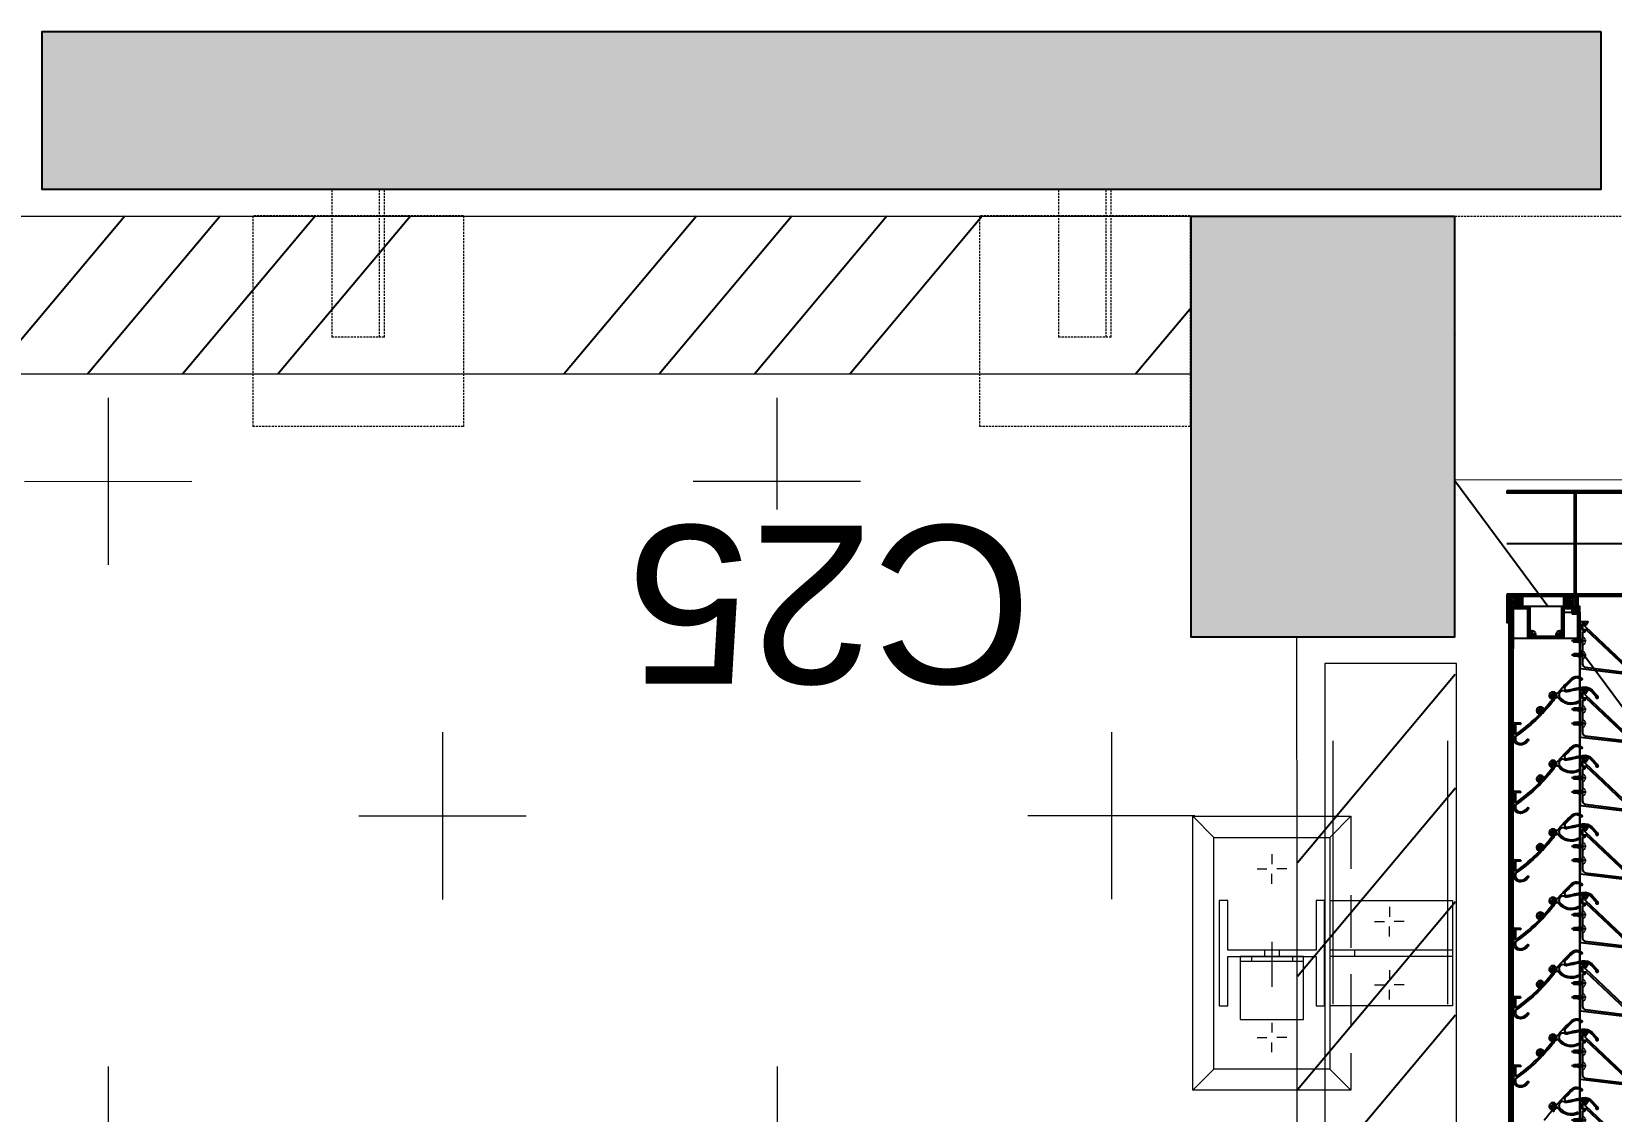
# Model space of a CAD drawing. Header units: millimetres. Extents: x 652937 to 1670132, y 1473552 to 2851037.
# Drawn here: x 765454 to 766954, y 1556920 to 1557945 of the extents above; entities that cross this region are included whole.
import ezdxf

# ---------------------------------------------------------------- set-up
doc = ezdxf.new("R2010")
doc.units = ezdxf.units.MM
for name, pattern in [('CENTER', [50.8, 31.75, -6.35, 6.35, -6.35]), ('HIDDEN', [0.375, 0.25, -0.125]), ('XKITLINE00', [0]), ('XKITLINE02', [4, 2, -2])]:
    doc.linetypes.add(name, pattern=pattern)
for name, color, linetype in [('000 - CONCRETE_COL_HATCH_', 251, 'Continuous'), ('000 - CONCRETE_COL_MAIN_COLOR_1', 5, 'Continuous'), ('000 - CONCRETE_COL_WIPEOUT_', 250, 'Continuous'), ('000 - CONCRETE_WALL_MAIN_COLOR_4', 4, 'Continuous'), ('000 - EXISTING_PRECAST_MAIN_COLOR_1', 1, 'Continuous'), ('010 - ASPG_ACCESSORIES_MAIN_COLOR_1', 1, 'Continuous'), ('010 - ASPG_EXTR_MAIN_COLOR_2', 2, 'Continuous'), ('010 - ASPG_FRAMING_CUT_COLOR_4', 4, 'Continuous'), ('010 - ASPG_FRAMING_HATCH_', 251, 'Continuous'), ('010 - ASPG_FRAMING_MAIN_COLOR_2', 2, 'Continuous'), ('010 - ASPG_FRAMING_SUB_COLOR_2', 1, 'Continuous'), ('010 - ASPG_FRAMING_WIPEOUT_', 250, 'Continuous'), ('BOLT & SCREW', 251, 'Continuous'), ('Center Line', 1, 'CENTER'), ('DIM', 1, 'Continuous'), ('TEXT', 3, 'Continuous')]:
    doc.layers.add(name, color=color, linetype=linetype)
doc.layers.add('010 - ASPG_EXTR_DEF_SUB', color=250, linetype='Continuous', plot=False)
doc.layers.add('010 - ASPG_FRAMING_DEF_SUB', color=250, linetype='Continuous', plot=False)
for name, color, linetype, lineweight in [('12-GRID', 1, 'CENTER', 13), ('A-230-M_FLOOR', 2, 'Continuous', 25), ('A-FLOR-E', 2, 'Continuous', 9), ('A-WALL', 2, 'Continuous', 25), ('Bolt', 7, 'Continuous', 0), ('Part', 2, 'Continuous', 0), ('S-230-A-FLOOR', 2, 'Continuous', 9), ('SCREW', 8, 'Continuous', 5)]:
    doc.layers.add(name, color=color, linetype=linetype, lineweight=lineweight)
doc.styles.add('Arial', font='arial.ttf')

# ---------------------------------------------------------------- blocks, each defined once
blk = doc.blocks.new('opening')
at = {"layer": 'A-230-M_FLOOR', "color": 15, "linetype": 'HIDDEN', "ltscale": 30}
blk.add_line((6.9598, 1.6996), (23.2147, 13.7349), dxfattribs=at)
blk = doc.blocks.new('C25')
at = {"layer": 'S-230-A-FLOOR', "color": 251}
for p, q in [((0, 0.0686), (0, -0.0686)), ((-0.0686, 0), (0.0686, 0))]:
    blk.add_line(p, q, dxfattribs=at)
at = {"layer": 'S-230-A-FLOOR', "color": 11, "linetype": 'HIDDEN', "ltscale": 5}
blk.add_lwpolyline([(0.125, 0.2), (0.125, -0.2), (-0.125, -0.2), (-0.125, 0.2)], close=True, dxfattribs=at)
blk = doc.blocks.new('3')
at = {"layer": 'Bolt', "color": 11, "linetype": 'XKITLINE00', "lineweight": 0}
for p, q in [((-190.4112, 1.8193), (-190.4112, 1.7726)), ((-190.4112, 1.8193), (-190.4112, 1.7726)), ((-190.1112, 1.8193), (-190.1112, 1.7726)), ((-190.1112, 1.8193), (-190.1112, 1.7726)), ((-190.4812, 1.7493), (-190.4346, 1.7493)), ((-190.4812, 1.7493), (-190.4346, 1.7493)), ((-190.4112, 1.6793), (-190.4112, 1.7259)), ((-190.4112, 1.6793), (-190.4112, 1.7259)), ((-190.3412, 1.7493), (-190.3879, 1.7493)), ((-190.3412, 1.7493), (-190.3879, 1.7493)), ((-190.1812, 1.7493), (-190.1346, 1.7493)), ((-190.1812, 1.7493), (-190.1346, 1.7493)), ((-190.1112, 1.6793), (-190.1112, 1.7259)), ((-190.1112, 1.6793), (-190.1112, 1.7259)), ((-190.0412, 1.7493), (-190.0879, 1.7493)), ((-190.0412, 1.7493), (-190.0879, 1.7493)), ((-190.6612, 1.2619), (-190.6612, 1.2152)), ((-189.8612, 1.2619), (-189.8612, 1.2152)), ((-190.7312, 1.1919), (-190.6846, 1.1919)), ((-190.6612, 1.1219), (-190.6612, 1.1685)), ((-190.5912, 1.1919), (-190.6379, 1.1919)), ((-189.9312, 1.1919), (-189.8846, 1.1919)), ((-189.8612, 1.1219), (-189.8612, 1.1685)), ((-189.7912, 1.1919), (-189.8379, 1.1919))]:
    blk.add_line(p, q, dxfattribs=at)
at = {"layer": 'Bolt', "color": 11, "linetype": 'XKITLINE02', "lineweight": 0}
for p, q in [((-190.2462, 1.2894), (-190.2212, 1.2894)), ((-190.2762, 1.2269), (-190.2462, 1.2269)), ((-190.3158, 1.1919), (-190.1012, 1.1919)), ((-190.2762, 1.1569), (-190.2462, 1.1569)), ((-190.2462, 1.0944), (-190.2212, 1.0944))]:
    blk.add_line(p, q, dxfattribs=at)
at = {"layer": 'Part', "color": 251, "linetype": 'HIDDEN', "lineweight": 0, "ltscale": 5}
for p, q in [((-165.6441, 2.027), (-191.6367, 2.0276)), ((-165.6441, 1.482), (-191.6367, 1.4826))]:
    blk.add_line(p, q, dxfattribs=at)
at = {"layer": 'Part', "color": 2, "linetype": 'XKITLINE02', "lineweight": 0}
for p, q in [((-190.2762, 2.0493), (-190.2762, 1.4669)), ((-190.2462, 2.0493), (-190.2462, 1.4669))]:
    blk.add_line(p, q, dxfattribs=at)
at = {"layer": 'Part', "color": 11, "linetype": 'XKITLINE02', "lineweight": 0}
for p, q in [((-190.2462, 1.5849), (-190.2762, 1.5849)), ((-190.2462, 1.3419), (-190.2462, 1.0419))]:
    blk.add_line(p, q, dxfattribs=at)
at = {"layer": 'Part', "color": 2, "linetype": 'HIDDEN', "lineweight": 0}
for p, q in [((-190.8112, 1.4669), (-190.9112, 1.5669)), ((-189.6112, 1.5669), (-189.7112, 1.4669))]:
    blk.add_line(p, q, dxfattribs=at)
at = {"layer": 'Part', "color": 2, "lineweight": 0}
for p, q in [((-190.2212, 1.3419), (-190.2212, 1.0419)), ((-190.9112, 0.8169), (-190.8112, 0.9169)), ((-189.7112, 0.9169), (-189.6112, 0.8169))]:
    blk.add_line(p, q, dxfattribs=at)
at = {"layer": 'Part', "color": 4, "lineweight": 0}
blk.add_lwpolyline([(-165.6441, 2.067), (-191.6362, 2.0676), (-191.6362, 1.4426), (-165.6441, 1.442)], dxfattribs=at)
at = {"layer": 'Part', "color": 2, "linetype": 'XKITLINE02', "lineweight": 0}
blk.add_lwpolyline([(-190.5112, 1.4669), (-190.5112, 2.0493), (-190.0112, 2.0493), (-190.0112, 1.4669)], dxfattribs=at)
at = {"layer": 'Part', "color": 2, "linetype": 'HIDDEN', "lineweight": 0}
blk.add_lwpolyline([(-190.9112, 1.4383), (-190.9112, 1.5669), (-189.6112, 1.5669), (-189.6112, 1.4383)], dxfattribs=at)
at = {"layer": 'Part', "color": 2, "lineweight": 0}
for points in [[(-189.6112, 1.4383), (-189.6112, 0.8169), (-190.9112, 0.8169), (-190.9112, 1.4383)], [(-190.2462, 1.0419), (-189.9462, 1.0419), (-189.9462, 1.3419), (-190.2462, 1.3419)]]:
    blk.add_lwpolyline(points, dxfattribs=at)
for points in [[(-190.8112, 1.4669), (-189.7112, 1.4669), (-189.7112, 0.9169), (-190.8112, 0.9169)], [(-190.0112, 0.9819), (-190.2462, 0.9819), (-190.2462, 1.4019), (-190.0112, 1.4019), (-190.0112, 1.4419), (-190.5112, 1.4419), (-190.5112, 1.4019), (-190.2762, 1.4019), (-190.2762, 0.9819), (-190.5112, 0.9819), (-190.5112, 0.9419), (-190.0112, 0.9419)]]:
    blk.add_lwpolyline(points, close=True, dxfattribs=at)
blk = doc.blocks.new('*U8332')
blk.add_wipeout([(125, 200), (125, -200), (-125, -200), (-125, 200)]).dxf.layer = '000 - CONCRETE_COL_WIPEOUT_'
at = {"layer": '000 - CONCRETE_COL_HATCH_'}
h = blk.add_hatch(dxfattribs=at)
h.set_pattern_fill('AR-CONC', color=256, scale=0.05, style=0)
h.paths.add_polyline_path([(-125, -200), (-125, 200), (125, 200), (125, -200)])
at = {"layer": '000 - CONCRETE_COL_MAIN_COLOR_1'}
blk.add_lwpolyline([(-125, -200), (-125, 200), (125, 200), (125, -200), (-125, -200)], close=True, dxfattribs=at)
blk = doc.blocks.new('*U8395')
blk.add_wipeout([(740, 75), (740, -75), (-740, -75), (-740, 75)]).dxf.layer = '000 - CONCRETE_COL_WIPEOUT_'
at = {"layer": '000 - CONCRETE_COL_HATCH_'}
h = blk.add_hatch(dxfattribs=at)
h.set_pattern_fill('AR-CONC', color=256, scale=0.05, style=0)
h.paths.add_polyline_path([(-740, -75), (-740, 75), (740, 75), (740, -75)])
at = {"layer": '000 - CONCRETE_WALL_MAIN_COLOR_4'}
blk.add_lwpolyline([(-740, -75), (-740, 75), (740, 75), (740, -75), (-740, -75)], close=True, dxfattribs=at)
blk = doc.blocks.new('W-1-PP18-ST_ENT3_REV02_20260413-050421_PP18_ENT3_MAIN_PLAN')
at = {"layer": 'A-FLOR-E'}
h = blk.add_hatch(dxfattribs=at)
h.set_pattern_fill('CROSS', color=250, scale=50, angle=210.769)
h.set_pattern_definition([(90.0083, (9903.9, -26817.58), (-317.546, 317.454), [158.75, -476.25]), (180.0083, (9983.25, -26738.2), (-317.454, -317.546), [158.75, -476.25])])
h.paths.add_polyline_path([(10552.8, -11720.1), (10552.7, -10920), (11302.5, -10919.9), (11302.6, -11720)], flags=16)
h.paths.add_polyline_path([(18712.4, -10369.2), (18712.7, -10275.1), (20062.2, -10275), (20062.2, -7304.8), (20062.2, 1006.5), (8350.2, 1013.8), (8352.6, -15559), (13097.4, -15549.9), (13097.4, -10370)])
at = {"layer": 'TEXT'}
h = blk.add_hatch(dxfattribs=at)
h.set_pattern_fill('ANSI34', color=250, scale=21.831008, angle=305.769)
h.set_pattern_definition([(230.0083, (16484.82, -22407.65), (318.622, -267.277), []), (230.0083, (16387.17, -22416.2), (318.622, -267.277), []), (230.0083, (16289.52, -22424.77), (318.622, -267.277), []), (230.0083, (16191.87, -22433.32), (318.622, -267.277), [])])
h.paths.add_polyline_path([(8351.9, -15550.1), (8350.2, 1004.8), (20060.2, 1006.6), (20061.9, -15548.3)], flags=16)
h.paths.add_polyline_path([(8201.9, -15700.1), (8201.1, 1155.7), (20210.7, 1155.9), (20211.5, -15699.8)])
at = {"layer": '000 - EXISTING_PRECAST_MAIN_COLOR_1', "linetype": 'HIDDEN', "lineweight": 0, "ltscale": 8}
for p, q in [((8453.7, -15500), (8653.7, -15500)), ((8453.7, -15700), (8453.7, -15500)), ((8653.7, -15700), (8653.7, -15500)), ((9143.7, -15500), (9343.7, -15500)), ((9143.7, -15700), (9143.7, -15500)), ((9343.7, -15700), (9343.7, -15500)), ((8528.7, -15585), (8578.7, -15585)), ((8528.7, -15585), (8528.7, -15725)), ((8533.7, -15725), (8533.7, -15585)), ((8578.7, -15725), (8578.7, -15585)), ((9218.7, -15585), (9268.7, -15585)), ((9218.7, -15585), (9218.7, -15725)), ((9223.7, -15725), (9223.7, -15585)), ((9268.7, -15725), (9268.7, -15585)), ((8453.7, -15700), (8528.7, -15700)), ((8528.7, -15700), (8578.7, -15700)), ((8578.7, -15700), (8653.7, -15700)), ((9143.7, -15700), (9218.7, -15700)), ((9218.7, -15700), (9268.7, -15700)), ((9268.7, -15700), (9343.7, -15700)), ((8063.7, -15725), (9543.7, -15725)), ((8063.7, -15875), (8063.7, -15725)), ((8453.7, -15725), (8453.7, -15725)), ((8453.7, -15735), (8453.7, -15725)), ((8453.7, -15725), (8653.7, -15725)), ((8453.7, -15735), (8653.7, -15735)), ((8528.7, -15725), (8578.7, -15725)), ((8653.7, -15725), (8653.7, -15725)), ((8653.7, -15735), (8653.7, -15725)), ((9143.7, -15725), (9143.7, -15725)), ((9143.7, -15735), (9143.7, -15725)), ((9143.7, -15725), (9343.7, -15725)), ((9143.7, -15735), (9343.7, -15735)), ((9218.7, -15725), (9268.7, -15725)), ((9343.7, -15725), (9343.7, -15725)), ((9343.7, -15735), (9343.7, -15725)), ((9543.7, -15725), (9543.7, -15875)), ((9543.7, -15875), (8063.7, -15875))]:
    blk.add_line(p, q, dxfattribs=at)
at = {"layer": 'A-WALL', "color": 2, "lineweight": 13}
blk.add_lwpolyline([(20062.2, 1006.5), (20062.2, -15549.9), (8352.6, -15549.9), (8350.2, 1004.8)], close=True, dxfattribs=at)
for points in [[(5167.1, -15449.9), (8202.6, -15449.1)], [(11602.5, -15699.9), (8327.6, -15699.9)]]:
    blk.add_lwpolyline(points, dxfattribs=at)
at = {"layer": 'A-WALL', "color": 253, "linetype": 'HIDDEN', "lineweight": 13, "ltscale": 8}
blk.add_lwpolyline([(8202.5, -15699.9), (5167.4, -15700)], dxfattribs=at)
at = {"color": 4, "xscale": 1000, "yscale": 1000, "zscale": 1000, "rotation": 90.00830806532032}
blk.add_blockref('opening', (9903.2, -22408.6), dxfattribs=at)
at = {"layer": 'S-230-A-FLOOR', "color": 4, "xscale": 999.9999999999976, "yscale": 999.9999999999976, "zscale": 999.9999999999976, "rotation": 0.008308034234931906}
blk.add_blockref('C25', (8327.6, -15499.9), dxfattribs=at)
blk.add_blockref('*U8395', (8803.7, -15800))
at = {"layer": 'DIM', "color": 3, "insert": (8795.8, -15332.1), "char_height": 150, "attachment_point": 5, "rotation": 0.0083, "style": 'Arial', "bg_fill": 3, "box_fill_scale": 1.1, "bg_fill_color": 256, "bg_fill_true_color": 13158600, "bg_fill_transparency": 0}
blk.add_mtext('\\A1;C25', dxfattribs=at)
at = {"xscale": 200.000000000001, "yscale": 200.000000000001, "zscale": 200.000000000001, "rotation": 90}
blk.add_blockref('3', (8614.4, 23052.3), dxfattribs=at)
blk.add_blockref('*U8332', (8327.6, -15499.9))
blk = doc.blocks.new('*U9351')
at = {"layer": '12-GRID', "color": 8, "linetype": 'CENTER'}
for p, q in [((0, -6.2), (0, 2.2)), ((-4.2, -2), (4.2, -2))]:
    blk.add_line(p, q, dxfattribs=at)
at = {"layer": 'BOLT & SCREW'}
for p, q in [((-0.6, -1.8), (-1.8, -1.6)), ((-0.6, -2.2), (-1.8, -2.4)), ((-0.5, -1.8), (-0.9, -1.6)), ((-0.5, -2.2), (-0.9, -2.4)), ((-0.2, -1.4), (-0.4, -0.2)), ((-0.2, -1.5), (-0.4, -1.1)), ((-0.2, -2.5), (-0.4, -2.9)), ((-0.2, -2.6), (-0.4, -3.8)), ((0.2, -1.4), (0.4, -0.2)), ((0.2, -1.5), (0.4, -1.1)), ((0.4, -2.9), (0.2, -2.5)), ((0.2, -2.6), (0.4, -3.8)), ((0.5, -1.8), (0.9, -1.6)), ((0.5, -2.2), (0.9, -2.4)), ((0.6, -1.8), (1.8, -1.6)), ((0.6, -2.2), (1.8, -2.4))]:
    blk.add_line(p, q, dxfattribs=at)
for points in [[(-1.8, -1.6), (-0.9, -1.6, 0.414214), (-0.4, -1.1), (-0.4, -0.2), (0.4, -0.2), (0.4, -1.1, 0.414214), (0.9, -1.6), (1.8, -1.6), (1.8, -2.4), (0.9, -2.4, 0.414214), (0.4, -2.9), (0.4, -3.8), (-0.4, -3.8), (-0.4, -2.9, 0.414214), (-0.9, -2.4), (-1.8, -2.4)], [(0.2, -2.5, -0.414214), (0.5, -2.2), (0.6, -2.2), (0.6, -1.8), (0.5, -1.8, -0.414214), (0.2, -1.5), (0.2, -1.4), (-0.2, -1.4), (-0.2, -1.5, -0.414214), (-0.5, -1.8), (-0.6, -1.8), (-0.6, -2.2), (-0.5, -2.2, -0.414214), (-0.2, -2.5), (-0.2, -2.6), (0.2, -2.6)]]:
    blk.add_lwpolyline(points, format="xyb", close=True, dxfattribs=at)
blk.add_circle((0, -2), 3.5, dxfattribs=at)
blk = doc.blocks.new('000_ASPG_TYP_FILES_20260218-010703_FRAME_EXTR_')
at = {"layer": '010 - ASPG_FRAMING_HATCH_'}
h = blk.add_hatch(dxfattribs=at)
h.set_pattern_fill('ANSI32', color=256, scale=0.1, angle=180)
edge = h.paths.add_edge_path()
edge.add_line((2, 16), (2, 2))
edge.add_line((2, 2), (39.7, 2))
edge.add_arc((39.7, 1.7), 0.3, 0, 90, ccw=False)
edge.add_line((40, 1.7), (40, 0.3))
edge.add_arc((39.7, 0.3), 0.3, -90, 0, ccw=False)
edge.add_line((39.7, 0), (0.3, 0))
edge.add_arc((0.3, 0.3), 0.3, 180, 270, ccw=False)
edge.add_line((0, 0.3), (0, 17.7))
edge.add_arc((0.3, 17.7), 0.3, 90, 180, ccw=False)
edge.add_line((0.3, 18), (22.6, 18))
edge.add_arc((22.6, 18.5), 0.5, 270, 380.2095)
edge.add_arc((26.2, 19.8), 3.35, 182.0638, 200.2095, ccw=False)
edge.add_arc((23.6, 19.7), 0.76, 2.0638, 182.0638, ccw=False)
edge.add_arc((26.2, 19.8), 1.83, 182.0638, 447.9362)
edge.add_arc((26.3, 22.4), 0.76, 87.9362, 267.9362, ccw=False)
edge.add_arc((26.2, 19.8), 3.35, 69.7905, 87.9362, ccw=False)
edge.add_arc((27.5, 23.4), 0.5, 249.7905, 360)
edge.add_line((28, 23.4), (28, 26.7))
edge.add_line((28, 26.7), (28.5, 27.2))
edge.add_line((28.5, 27.2), (28, 27.7))
edge.add_line((28, 27.7), (28, 38.6))
edge.add_line((28, 38.6), (28.5, 39.1))
edge.add_line((28.5, 39.1), (28, 39.6))
edge.add_line((28, 39.6), (28, 42.9))
edge.add_arc((27.5, 42.9), 0.5, 0, 110.2095)
edge.add_arc((26.2, 46.5), 3.35, 272.0638, 290.2095, ccw=False)
edge.add_arc((26.3, 43.9), 0.76, 92.0638, 272.0638, ccw=False)
edge.add_arc((26.2, 46.5), 1.83, 272.0638, 537.9362)
edge.add_arc((23.6, 46.6), 0.76, 177.9362, 357.9362, ccw=False)
edge.add_arc((26.2, 46.5), 3.35, 159.7905, 177.9362, ccw=False)
edge.add_arc((22.6, 47.8), 0.5, 339.7905, 450)
edge.add_line((22.6, 48.3), (0.3, 48.3))
edge.add_arc((0.3, 48.6), 0.3, 180, 270, ccw=False)
edge.add_line((0, 48.6), (0, 60))
edge.add_arc((0.3, 60), 0.3, 90, 180, ccw=False)
edge.add_line((0.3, 60.3), (5, 60.3))
edge.add_line((5, 60.3), (5, 65))
edge.add_arc((5.3, 65), 0.3, 90, 180, ccw=False)
edge.add_line((5.3, 65.3), (30, 65.3))
edge.add_line((30, 65.3), (30, 63.6))
edge.add_arc((29.7, 63.6), 0.3, -90, 0, ccw=False)
edge.add_line((29.7, 63.3), (7.3, 63.3))
edge.add_arc((7.3, 63), 0.3, 90, 180)
edge.add_line((7, 63), (7, 58.3))
edge.add_line((7, 58.3), (2.3, 58.3))
edge.add_arc((2.3, 58), 0.3, 90, 180)
edge.add_line((2, 58), (2, 50.6))
edge.add_arc((2.3, 50.6), 0.3, 180, 270)
edge.add_line((2.3, 50.3), (29.7, 50.3))
edge.add_arc((29.7, 50), 0.3, 0, 90, ccw=False)
edge.add_line((30, 50), (30, 26.7))
edge.add_line((30, 26.7), (30, 16.3))
edge.add_arc((29.7, 16.3), 0.3, -90, 0, ccw=False)
edge.add_line((29.7, 16), (2, 16))
at = {"layer": '010 - ASPG_FRAMING_CUT_COLOR_4'}
blk.add_lwpolyline([(2, 16), (2, 2), (39.7, 2, -0.414214), (40, 1.7), (40, 0.3, -0.414214), (39.7, 0), (0.3, 0, -0.414214), (0, 0.3), (0, 17.7, -0.414214), (0.3, 18), (22.6, 18, 0.52173), (23, 18.7, -0.079342), (22.8, 19.7, -1), (24.3, 19.8, 2.296346), (26.2, 21.7, -1), (26.3, 23.2, -0.079342), (27.3, 23, 0.52173), (28, 23.4), (28, 26.7), (28.5, 27.2), (28, 27.7), (28, 38.6), (28.5, 39.1), (28, 39.6), (28, 42.9, 0.52173), (27.3, 43.3, -0.079342), (26.3, 43.1, -1), (26.2, 44.6, 2.296346), (24.3, 46.5, -1), (22.8, 46.6, -0.079342), (23, 47.6, 0.52173), (22.6, 48.3), (0.3, 48.3, -0.414214), (0, 48.6), (0, 60, -0.414214), (0.3, 60.3), (5, 60.3), (5, 65, -0.414214), (5.3, 65.3), (30, 65.3), (30, 63.6, -0.414214), (29.7, 63.3), (7.3, 63.3, 0.414214), (7, 63), (7, 58.3), (2.3, 58.3, 0.414214), (2, 58), (2, 50.6, 0.414214), (2.3, 50.3), (29.7, 50.3, -0.414214), (30, 50), (30, 26.7), (30, 16.3, -0.414214), (29.7, 16)], format="xyb", close=True, dxfattribs=at)
for p in [(26.2, 48.5), (26.2, 21.8)]:
    blk.add_blockref('*U9351', p)
blk = doc.blocks.new('000_ASPG_TYP_FILES_FRAMING_EXTR_BREAKLINE_TYPE_2')
at = {"layer": '010 - ASPG_FRAMING_HATCH_', "transparency": 33554585}
h = blk.add_hatch(dxfattribs=at)
h.set_pattern_fill('ANSI32', color=256, scale=0.25)
h.paths.add_polyline_path([(131, 91, 0.414214), (132, 90), (140, 90, 0.414214), (141, 91), (141, 100), (2, 100), (2, 125), (0, 125), (0, 99, 0.414214), (1, 98), (63, 98, -0.414214), (64, 97), (64, 3, -0.414214), (63, 2), (0, 2), (0, 0), (141, 0), (141, 9, 0.414214), (140, 10), (132, 10, 0.414214), (131, 9), (131, 3, -0.414214), (130, 2), (67, 2, -0.414214), (66, 3), (66, 97, -0.414214), (67, 98), (130, 98, -0.414214), (131, 97)])
h.paths.add_polyline_path([(133, 92), (133, 98), (139, 98), (139, 92)], flags=16)
h.paths.add_polyline_path([(133, 8), (139, 8), (139, 2), (133, 2)], flags=16)
at = {"layer": '010 - ASPG_FRAMING_HATCH_'}
h = blk.add_hatch(dxfattribs=at)
h.set_pattern_fill('ANSI37', color=256, scale=0.595498, angle=-90)
h.set_pattern_definition([(315, (1257419.1929, -519973.9224), (1.3369313545, 1.3369313545), []), (45, (1257419.1929, -519973.9224), (-1.3369313545, 1.3369313545), [])])
edge = h.paths.add_edge_path()
edge.add_ellipse((11.5, 105), major_axis=(0, -5), ratio=0.644482, start_angle=180, end_angle=360, ccw=False)
edge.add_line((11.5, 110), (2, 110))
edge.add_arc((-7.9, 105), 11.1, -26.7963, 26.7963, ccw=False)
edge.add_line((2, 100), (11.5, 100))
h = blk.add_hatch(dxfattribs=at)
h.set_pattern_fill('HONEY', color=256, scale=0.238199, angle=-90)
h.set_pattern_definition([(270, (1257419.4425, -519993.9224), (0.65495992507, -1.1344238721), [0.7562825814, -1.5125651628]), (30, (1257419.4425, -519993.9224), (0.65495992936, 1.1344238696), [0.7562825814, -1.5125651628]), (330, (1257419.4425, -519993.9224), (1.30991985442, -2.48e-09), [-1.5125651628, 0.7562825814])])
edge = h.paths.add_edge_path()
edge.add_ellipse((11.8, 105), major_axis=(0, -5), ratio=0.644482, start_angle=0, end_angle=360, ccw=False)
h = blk.add_hatch(dxfattribs=at)
h.set_pattern_fill('HONEY', color=256, scale=0.238199, angle=-90)
h.set_pattern_definition([(270, (1257419.24324, -519991.6224), (0.65495992507, -1.1344238721), [0.7562825814, -1.5125651628]), (30, (1257419.24324, -519991.6224), (0.65495992936, 1.1344238696), [0.7562825814, -1.5125651628]), (330, (1257419.24324, -519991.6224), (1.30991985442, -2.48e-09), [-1.5125651628, 0.7562825814])])
edge = h.paths.add_edge_path()
edge.add_ellipse((57.5, 105), major_axis=(0, -5), ratio=0.644482, start_angle=0, end_angle=360)
h = blk.add_hatch(dxfattribs=at)
h.set_pattern_fill('ANSI37', color=256, scale=0.595498, angle=-90)
h.set_pattern_definition([(315, (1257419.4929, -519971.6224), (1.3369313545, 1.3369313545), []), (45, (1257419.4929, -519971.6224), (-1.3369313545, 1.3369313545), [])])
edge = h.paths.add_edge_path()
edge.add_ellipse((57.8, 105), major_axis=(0, -5), ratio=0.644482, start_angle=0, end_angle=180)
edge.add_line((57.8, 110), (62, 110))
edge.add_arc((62, 110.3), 0.3, -90, 0)
edge.add_line((62.3, 110.3), (62.3, 111))
edge.add_line((62.3, 111), (61.8, 111.5))
edge.add_line((61.8, 111.5), (62.3, 112))
edge.add_line((62.3, 112), (61.8, 112.5))
edge.add_line((61.8, 112.5), (62.3, 113))
edge.add_line((62.3, 113), (61.8, 113.5))
edge.add_line((61.8, 113.5), (62.3, 114))
edge.add_line((62.3, 114), (62.3, 115))
edge.add_line((62.3, 115), (63.3, 115))
edge.add_line((63.3, 115), (63.8, 115.5))
edge.add_line((63.8, 115.5), (64.3, 115))
edge.add_line((64.3, 115), (64.8, 115.5))
edge.add_line((64.8, 115.5), (65.3, 115))
edge.add_line((65.3, 115), (65.8, 115.5))
edge.add_line((65.8, 115.5), (66.3, 115))
edge.add_line((66.3, 115), (67, 115))
edge.add_arc((67, 115.3), 0.3, -90, 0)
edge.add_line((67.3, 115.3), (67.3, 110))
edge.add_arc((77.2, 105), 11.1, 153.2037, 206.7963)
edge.add_line((67.3, 100), (57.8, 100))
blk.add_point((141, 100))
at = {"layer": '010 - ASPG_FRAMING_CUT_COLOR_4'}
blk.add_lwpolyline([(0, 0), (0, 2), (63, 2, 0.414214), (64, 3), (64, 97, 0.414214), (63, 98), (1, 98, -0.414214), (0, 99), (0, 125), (2, 125), (2, 100), (141, 100), (141, 91, -0.414214), (140, 90), (132, 90, -0.414214), (131, 91), (131, 97, 0.414214), (130, 98), (67, 98, 0.414214), (66, 97), (66, 3, 0.414214), (67, 2), (130, 2, 0.414214), (131, 3), (131, 9, -0.414214), (132, 10), (140, 10, -0.414214), (141, 9), (141, 0)], format="xyb", close=True, dxfattribs=at)
for points in [[(139, 98), (139, 92), (133, 92), (133, 98)], [(139, 2), (139, 8), (133, 8), (133, 2)]]:
    blk.add_lwpolyline(points, close=True, dxfattribs=at)
at = {"layer": '010 - ASPG_FRAMING_DEF_SUB', "transparency": 33554457}
blk.add_line((0, 50), (141, 50), dxfattribs=at)
for points in [[(2, 100), (15, 100), (15, 110), (2, 110)], [(54.3, 100), (67.3, 100), (67.3, 115.5), (54.3, 115.5)]]:
    blk.add_lwpolyline(points, close=True, dxfattribs=at)
at = {"layer": '010 - ASPG_FRAMING_SUB_COLOR_2'}
for points in [[(11.8, 100), (2, 100, 0.238199), (2, 110), (11.8, 110)], [(57.5, 100), (67.3, 100, -0.238199), (67.3, 110), (67.3, 115.3, -0.414214), (67, 115), (66.3, 115), (65.8, 115.5), (65.3, 115), (64.8, 115.5), (64.3, 115), (63.8, 115.5), (63.3, 115), (62.3, 115), (62.3, 114), (61.8, 113.5), (62.3, 113), (61.8, 112.5), (62.3, 112), (61.8, 111.5), (62.3, 111), (62.3, 110.3, -0.414214), (62, 110), (57.5, 110)]]:
    blk.add_lwpolyline(points, format="xyb", dxfattribs=at)
at = {"layer": '010 - ASPG_FRAMING_SUB_COLOR_2', "extrusion": (0, 0, -1)}
blk.add_ellipse((11.8, 105), major_axis=(0, -5), ratio=0.644482, dxfattribs=at)
at = {"layer": '010 - ASPG_FRAMING_SUB_COLOR_2'}
blk.add_ellipse((57.5, 105), major_axis=(0, -5), ratio=0.644482, dxfattribs=at)
blk = doc.blocks.new('PZG35-9D5')
at = {"layer": 'Center Line'}
blk.add_line((0, 3.7), (0, -10.5), dxfattribs=at)
at = {"layer": 'SCREW', "color": 8}
for p, q in [((-1.4, 0), (-1.4, -1.1)), ((1.4, 0), (1.4, -0.6)), ((-1.9, -1.4), (1.9, -0.9)), ((-1.9, -1.4), (-1.4, -1.1)), ((-1.9, -1.4), (-1.4, -1.7)), ((-1.9, -2.7), (1.9, -2.2)), ((-1.9, -2.7), (-1.4, -2.4)), ((-1.9, -2.7), (-1.4, -3)), ((-1.9, -4), (-1.4, -3.7)), ((-1.9, -4), (-1, -3.9)), ((-1.9, -4), (-1.4, -4.3)), ((-1.4, -1.1), (1.4, -0.6)), ((-1.4, -1.7), (1.4, -1.2)), ((-1.4, -1.7), (-1.4, -2.4)), ((-1.4, -2.4), (1.4, -1.9)), ((-1.4, -3), (1.4, -2.5)), ((-1.4, -3), (-1.4, -3.7)), ((-1.4, -3.7), (-0.8, -3.6)), ((-1.4, -4.3), (-1.4, -8.1)), ((-1.4, -4.3), (-1.2, -4.3)), ((0, -9.5), (-1.4, -8.1)), ((0, -9.5), (1.4, -8.1)), ((0.6, -3.3), (1.4, -3.2)), ((0.7, -3.7), (1.9, -3.5)), ((0.7, -3.9), (1.4, -3.8)), ((0.7, -4.6), (1.4, -4.5)), ((0.7, -5), (1.9, -4.8)), ((0.7, -5.2), (1.4, -5.1)), ((1.9, -0.9), (1.4, -0.6)), ((1.9, -0.9), (1.4, -1.2)), ((1.4, -1.2), (1.4, -1.9)), ((1.9, -2.2), (1.4, -1.9)), ((1.9, -2.2), (1.4, -2.5)), ((1.4, -2.5), (1.4, -3.2)), ((1.9, -3.5), (1.4, -3.2)), ((1.9, -3.5), (1.4, -3.8)), ((1.4, -3.8), (1.4, -4.5)), ((1.9, -4.8), (1.4, -4.5)), ((1.9, -4.8), (1.4, -5.1)), ((1.4, -5.1), (1.4, -8.1))]:
    blk.add_line(p, q, dxfattribs=at)
blk.add_lwpolyline([(0, -9.5), (0.7, -5.2), (0.7, -3.6, 0.417657), (0.4, -3.3, 0.108102), (-0.8, -3.6), (-1.4, -4.7)], format="xyb", dxfattribs=at)
blk = doc.blocks.new('*U9352')
at = {"layer": 'SCREW', "color": 6}
blk.add_lwpolyline([(3, 1.8, 0.09906), (0.8, 2.5), (0.8, 2.3), (-0.8, 2.3), (-0.8, 2.5, 0.09906), (-3, 1.8, 0.266588), (-3.5, 1), (-3.5, 0.2, 0.414214), (-3.3, 0), (3.3, 0, 0.414214), (3.5, 0.2), (3.5, 1, 0.266588)], format="xyb", close=True, dxfattribs=at)
at = {"layer": 'SCREW'}
blk.add_blockref('PZG35-9D5', (0, 0), dxfattribs=at)
blk = doc.blocks.new('*U9355')
blk.add_point((0, 0))
at = {"layer": '010 - ASPG_ACCESSORIES_MAIN_COLOR_1'}
blk.add_lwpolyline([(-39.7, -0.6, 0.414214), (-40, -0.9), (-40, -7.4, 0.57735), (-39.7, -7.6), (-36.6, -5.8, 0.767327), (-36.8, -5.3), (-37.9, -5.3, -0.414214), (-38.2, -5), (-38.2, -2.8, -0.414214), (-38, -2.6), (-32.2, -2.6, -0.388879), (-32, -2.8), (-31.8, -4.3, 0.388879), (-31.3, -4.8), (-30.3, -4.8, 0.414214), (-30, -4.5), (-30, -2.9, -0.414214), (-29.7, -2.6), (0.4, -2.6, -0.378969), (3.4, -5.2), (8, -42.5, 0.446593), (11.6, -45.1, -0.489802), (16.1, -48.7), (16.1, -49.4, -0.18248), (15.8, -50, -0.267949), (15.3, -50.2, 1.122115), (15.1, -52.3, 0.405004), (18.1, -49.4), (18.1, -48.7, 0.489805), (11.2, -43.1, -0.446597), (9.9, -42.3), (4.9, -0.8, 0.364176), (4.6, -0.6)], format="xyb", close=True, dxfattribs=at)
at = {"layer": '010 - ASPG_EXTR_DEF_SUB'}
for p in [(-40, -0.5), (43.4, -76.9), (43.4, -77.5)]:
    blk.add_point(p, dxfattribs=at)
at = {"layer": '010 - ASPG_EXTR_MAIN_COLOR_2'}
blk.add_lwpolyline([(11.4, -48.2), (11.5, -47.4), (12.2, -47.6), (12.3, -46.8, -0.535538), (14.2, -49.2, 0.991572), (15.7, -49.6, 1.157025), (8.8, -48.8, -0.688558), (8.3, -49), (-17.1, -22.2), (-32.3, -6.1), (-32.3, -2.9, 0.414312), (-32.6, -2.6), (-37.5, -2.6, 0.414116), (-37.8, -2.9), (-37.8, -4.3, 0.414214), (-37.5, -4.6), (-36, -4.6, -0.205895), (-35.8, -4.7), (33.2, -77.5), (43.1, -77.5, 0.668179), (43.4, -77), (40.5, -74.2, 0.668179), (40, -74.4), (40, -76), (33.9, -76), (11.9, -52.8, -0.558354), (12.1, -52, 0.766275), (12, -50.4, -0.438583), (10.7, -48.1)], format="xyb", close=True, dxfattribs=at)
at = {"layer": 'SCREW', "rotation": 180}
for p in [(-21.6, -2.5), (-8.2, -2.5)]:
    blk.add_blockref('*U9352', p, dxfattribs=at)
blk = doc.blocks.new('*U6679')
blk.add_wipeout([(1381, 4), (60, 4), (60, 69.3), (1381, 69.3)]).dxf.layer = '010 - ASPG_FRAMING_WIPEOUT_'
at = {"layer": '010 - ASPG_FRAMING_MAIN_COLOR_2'}
blk.add_lwpolyline([(1351, 69.3), (90, 69.3), (90, 6), (1351, 6)], close=True, dxfattribs=at)
at = {"layer": '010 - ASPG_FRAMING_SUB_COLOR_2'}
for points in [[(1381, 4), (60, 4), (60, 69.3), (1381, 69.3)], [(60, 2), (60, 4), (1381, 4), (1381, 2)]]:
    blk.add_lwpolyline(points, close=True, dxfattribs=at)
at = {"color": 1, "rotation": 180}
for p in [(871.8, 69.3), (936.8, 69.3), (1001.8, 69.3), (1066.8, 69.3), (1131.8, 69.3), (1196.8, 69.3), (1261.8, 69.3), (1326.8, 69.3)]:
    blk.add_blockref('*U9355', p, dxfattribs=at)
at = {"rotation": 89.99999999999999}
blk.add_blockref('000_ASPG_TYP_FILES_FRAMING_EXTR_BREAKLINE_TYPE_2', (1491, 0), dxfattribs=at)
at = {"xscale": -1}
blk.add_blockref('000_ASPG_TYP_FILES_20260218-010703_FRAME_EXTR_', (1381, 4), dxfattribs=at)
blk = doc.blocks.new('*U8556')
at = {"layer": '010 - ASPG_EXTR_DEF_SUB', "color": 152, "true_color": 0x2776bb}
for p in [(0, 0), (65, 0), (130, 0), (195, 0), (260, 0), (325, 0), (390, 0)]:
    blk.add_point(p, dxfattribs=at)
at = {"layer": '010 - ASPG_EXTR_MAIN_COLOR_2', "color": 2}
for points in [[(30.8, 70.1, 0.433659), (30.5, 69.7), (30.8, 64, 0.082069), (30.9, 63.9, 0.720654), (32.3, 64, 0.079224), (32.3, 64.1), (32.1, 68.1, -0.433659), (32.5, 68.6), (40.9, 68.6, -0.607385), (41.4, 67.6, -0.045829), (22.8, 45.8, -0.560492), (22.3, 45.9, 0.31786), (19.2, 48.2, 0.953288), (19.1, 46.7, -2.423004), (17.3, 44.9, 0.952315), (15.7, 44.8, 0.300821), (17.9, 41.8, -0.560492), (18, 41.3, -0.019425), (8.6, 33.5, -0.552501), (8.1, 33.6, 0.344461), (5, 36.3, 0.952015), (4.9, 34.8, -2.423186), (3, 33, 0.952015), (1.5, 32.8, 0.2854), (3.5, 29.9, -0.553378), (3.6, 29.4, 0.030674), (-11.5, 15.1, 0.4171), (-10.9, 5.3, 0.935553), (-9.9, 6.4, -0.43441), (-10.2, 14.3, -0.014998), (-3.1, 21.5, -0.738349), (-0.1, 19.8, 0.004917), (-3.2, 4.8, 0.263611), (-0.1, -4.5), (5, -9.1, 0.125884), (6.3, -9.8, 0.044275), (7.1, -9.9, 1.107655), (7.1, -8.3, -0.215596), (6, -8), (0.9, -3.3, -0.263611), (-1.7, 4.5, -0.004855), (1.3, 19.3, 0.23396), (0.8, 22, -0.24081), (0.7, 24.9, -0.104157), (0.8, 25), (3, 26.9, -0.229021), (5.7, 26.9, -0.381721), (10.3, 9.1, 0.977382), (11.6, 8.4, 0.361105), (7.4, 27.5, -0.496126), (7.4, 30.7, 0.003188), (9.1, 31.9, -0.002827), (10.6, 33.1, 0.077048), (43.7, 68.4, -0.247674), (44, 68.6), (46, 68.6, -0.044131), (46.5, 68.5, -0.125846), (49, 67.2, -0.098851), (49.8, 66, -0.205828), (49.8, 61.2, -0.115116), (46.4, 57.2, 0.822373), (47.5, 56.1, 0.109185), (51.1, 60.6, 0.208323), (51.2, 66.6, 0.100528), (50, 68.3, 0.145116), (46.3, 70.1)], [(95.8, 70.1, 0.433659), (95.5, 69.7), (95.8, 64, 0.082069), (95.9, 63.9, 0.720654), (97.3, 64, 0.079224), (97.3, 64.1), (97.1, 68.1, -0.433659), (97.5, 68.6), (105.9, 68.6, -0.607385), (106.4, 67.6, -0.045829), (87.8, 45.8, -0.560492), (87.3, 45.9, 0.31786), (84.2, 48.2, 0.953288), (84.1, 46.7, -2.423004), (82.3, 44.9, 0.952315), (80.7, 44.8, 0.300821), (82.9, 41.8, -0.560492), (83, 41.3, -0.019425), (73.6, 33.5, -0.552501), (73.1, 33.6, 0.344461), (70, 36.3, 0.952015), (69.9, 34.8, -2.423186), (68, 33, 0.952015), (66.5, 32.8, 0.2854), (68.5, 29.9, -0.553378), (68.6, 29.4, 0.030674), (53.5, 15.1, 0.4171), (54.1, 5.3, 0.935553), (55.1, 6.4, -0.43441), (54.8, 14.3, -0.014998), (61.9, 21.5, -0.738349), (64.9, 19.8, 0.004917), (61.8, 4.8, 0.263611), (64.9, -4.5), (70, -9.1, 0.125884), (71.3, -9.8, 0.044275), (72.1, -9.9, 1.107655), (72.1, -8.3, -0.215596), (71, -8), (65.9, -3.3, -0.263611), (63.3, 4.5, -0.004855), (66.3, 19.3, 0.23396), (65.8, 22, -0.24081), (65.7, 24.9, -0.104157), (65.8, 25), (68, 26.9, -0.229021), (70.7, 26.9, -0.381721), (75.3, 9.1, 0.977382), (76.6, 8.4, 0.361105), (72.4, 27.5, -0.496126), (72.4, 30.7, 0.003188), (74.1, 31.9, -0.002827), (75.6, 33.1, 0.077048), (108.7, 68.4, -0.247674), (109, 68.6), (111, 68.6, -0.044131), (111.5, 68.5, -0.125846), (114, 67.2, -0.098851), (114.8, 66, -0.205828), (114.8, 61.2, -0.115116), (111.4, 57.2, 0.822373), (112.5, 56.1, 0.109185), (116.1, 60.6, 0.208323), (116.2, 66.6, 0.100528), (115, 68.3, 0.145116), (111.3, 70.1)], [(160.8, 70.1, 0.433659), (160.5, 69.7), (160.8, 64, 0.082069), (160.9, 63.9, 0.720654), (162.3, 64, 0.079224), (162.3, 64.1), (162.1, 68.1, -0.433659), (162.5, 68.6), (170.9, 68.6, -0.607385), (171.4, 67.6, -0.045829), (152.8, 45.8, -0.560492), (152.3, 45.9, 0.31786), (149.2, 48.2, 0.953288), (149.1, 46.7, -2.423004), (147.3, 44.9, 0.952315), (145.7, 44.8, 0.300821), (147.9, 41.8, -0.560492), (148, 41.3, -0.019425), (138.6, 33.5, -0.552501), (138.1, 33.6, 0.344461), (135, 36.3, 0.952015), (134.9, 34.8, -2.423186), (133, 33, 0.952015), (131.5, 32.8, 0.2854), (133.5, 29.9, -0.553378), (133.6, 29.4, 0.030674), (118.5, 15.1, 0.4171), (119.1, 5.3, 0.935553), (120.1, 6.4, -0.43441), (119.8, 14.3, -0.014998), (126.9, 21.5, -0.738349), (129.9, 19.8, 0.004917), (126.8, 4.8, 0.263611), (129.9, -4.5), (135, -9.1, 0.125884), (136.3, -9.8, 0.044275), (137.1, -9.9, 1.107655), (137.1, -8.3, -0.215596), (136, -8), (130.9, -3.3, -0.263611), (128.3, 4.5, -0.004855), (131.3, 19.3, 0.23396), (130.8, 22, -0.24081), (130.7, 24.9, -0.104157), (130.8, 25), (133, 26.9, -0.229021), (135.7, 26.9, -0.381721), (140.3, 9.1, 0.977382), (141.6, 8.4, 0.361105), (137.4, 27.5, -0.496126), (137.4, 30.7, 0.003188), (139.1, 31.9, -0.002827), (140.6, 33.1, 0.077048), (173.7, 68.4, -0.247674), (174, 68.6), (176, 68.6, -0.044131), (176.5, 68.5, -0.125846), (179, 67.2, -0.098851), (179.8, 66, -0.205828), (179.8, 61.2, -0.115116), (176.4, 57.2, 0.822373), (177.5, 56.1, 0.109185), (181.1, 60.6, 0.208323), (181.2, 66.6, 0.100528), (180, 68.3, 0.145116), (176.3, 70.1)], [(225.8, 70.1, 0.433659), (225.5, 69.7), (225.8, 64, 0.082069), (225.9, 63.9, 0.720654), (227.3, 64, 0.079224), (227.3, 64.1), (227.1, 68.1, -0.433659), (227.5, 68.6), (235.9, 68.6, -0.607385), (236.4, 67.6, -0.045829), (217.8, 45.8, -0.560492), (217.3, 45.9, 0.31786), (214.2, 48.2, 0.953288), (214.1, 46.7, -2.423004), (212.3, 44.9, 0.952315), (210.7, 44.8, 0.300821), (212.9, 41.8, -0.560492), (213, 41.3, -0.019425), (203.6, 33.5, -0.552501), (203.1, 33.6, 0.344461), (200, 36.3, 0.952015), (199.9, 34.8, -2.423186), (198, 33, 0.952015), (196.5, 32.8, 0.2854), (198.5, 29.9, -0.553378), (198.6, 29.4, 0.030674), (183.5, 15.1, 0.4171), (184.1, 5.3, 0.935553), (185.1, 6.4, -0.43441), (184.8, 14.3, -0.014998), (191.9, 21.5, -0.738349), (194.9, 19.8, 0.004917), (191.8, 4.8, 0.263611), (194.9, -4.5), (200, -9.1, 0.125884), (201.3, -9.8, 0.044275), (202.1, -9.9, 1.107655), (202.1, -8.3, -0.215596), (201, -8), (195.9, -3.3, -0.263611), (193.3, 4.5, -0.004855), (196.3, 19.3, 0.23396), (195.8, 22, -0.24081), (195.7, 24.9, -0.104157), (195.8, 25), (198, 26.9, -0.229021), (200.7, 26.9, -0.381721), (205.3, 9.1, 0.977382), (206.6, 8.4, 0.361105), (202.4, 27.5, -0.496126), (202.4, 30.7, 0.003188), (204.1, 31.9, -0.002827), (205.6, 33.1, 0.077048), (238.7, 68.4, -0.247674), (239, 68.6), (241, 68.6, -0.044131), (241.5, 68.5, -0.125846), (244, 67.2, -0.098851), (244.8, 66, -0.205828), (244.8, 61.2, -0.115116), (241.4, 57.2, 0.822373), (242.5, 56.1, 0.109185), (246.1, 60.6, 0.208323), (246.2, 66.6, 0.100528), (245, 68.3, 0.145116), (241.3, 70.1)], [(290.8, 70.1, 0.433659), (290.5, 69.7), (290.8, 64, 0.082069), (290.9, 63.9, 0.720654), (292.3, 64, 0.079224), (292.3, 64.1), (292.1, 68.1, -0.433659), (292.5, 68.6), (300.9, 68.6, -0.607385), (301.4, 67.6, -0.045829), (282.8, 45.8, -0.560492), (282.3, 45.9, 0.31786), (279.2, 48.2, 0.953288), (279.1, 46.7, -2.423004), (277.3, 44.9, 0.952315), (275.7, 44.8, 0.300821), (277.9, 41.8, -0.560492), (278, 41.3, -0.019425), (268.6, 33.5, -0.552501), (268.1, 33.6, 0.344461), (265, 36.3, 0.952015), (264.9, 34.8, -2.423186), (263, 33, 0.952015), (261.5, 32.8, 0.2854), (263.5, 29.9, -0.553378), (263.6, 29.4, 0.030674), (248.5, 15.1, 0.4171), (249.1, 5.3, 0.935553), (250.1, 6.4, -0.43441), (249.8, 14.3, -0.014998), (256.9, 21.5, -0.738349), (259.9, 19.8, 0.004917), (256.8, 4.8, 0.263611), (259.9, -4.5), (265, -9.1, 0.125884), (266.3, -9.8, 0.044275), (267.1, -9.9, 1.107655), (267.1, -8.3, -0.215596), (266, -8), (260.9, -3.3, -0.263611), (258.3, 4.5, -0.004855), (261.3, 19.3, 0.23396), (260.8, 22, -0.24081), (260.7, 24.9, -0.104157), (260.8, 25), (263, 26.9, -0.229021), (265.7, 26.9, -0.381721), (270.3, 9.1, 0.977382), (271.6, 8.4, 0.361105), (267.4, 27.5, -0.496126), (267.4, 30.7, 0.003188), (269.1, 31.9, -0.002827), (270.6, 33.1, 0.077048), (303.7, 68.4, -0.247674), (304, 68.6), (306, 68.6, -0.044131), (306.5, 68.5, -0.125846), (309, 67.2, -0.098851), (309.8, 66, -0.205828), (309.8, 61.2, -0.115116), (306.4, 57.2, 0.822373), (307.5, 56.1, 0.109185), (311.1, 60.6, 0.208323), (311.2, 66.6, 0.100528), (310, 68.3, 0.145116), (306.3, 70.1)], [(355.8, 70.1, 0.433659), (355.5, 69.7), (355.8, 64, 0.082069), (355.9, 63.9, 0.720654), (357.3, 64, 0.079224), (357.3, 64.1), (357.1, 68.1, -0.433659), (357.5, 68.6), (365.9, 68.6, -0.607385), (366.4, 67.6, -0.045829), (347.8, 45.8, -0.560492), (347.3, 45.9, 0.31786), (344.2, 48.2, 0.953288), (344.1, 46.7, -2.423004), (342.3, 44.9, 0.952315), (340.7, 44.8, 0.300821), (342.9, 41.8, -0.560492), (343, 41.3, -0.019425), (333.6, 33.5, -0.552501), (333.1, 33.6, 0.344461), (330, 36.3, 0.952015), (329.9, 34.8, -2.423186), (328, 33, 0.952015), (326.5, 32.8, 0.2854), (328.5, 29.9, -0.553378), (328.6, 29.4, 0.030674), (313.5, 15.1, 0.4171), (314.1, 5.3, 0.935553), (315.1, 6.4, -0.43441), (314.8, 14.3, -0.014998), (321.9, 21.5, -0.738349), (324.9, 19.8, 0.004917), (321.8, 4.8, 0.263611), (324.9, -4.5), (330, -9.1, 0.125884), (331.3, -9.8, 0.044275), (332.1, -9.9, 1.107655), (332.1, -8.3, -0.215596), (331, -8), (325.9, -3.3, -0.263611), (323.3, 4.5, -0.004855), (326.3, 19.3, 0.23396), (325.8, 22, -0.24081), (325.7, 24.9, -0.104157), (325.8, 25), (328, 26.9, -0.229021), (330.7, 26.9, -0.381721), (335.3, 9.1, 0.977382), (336.6, 8.4, 0.361105), (332.4, 27.5, -0.496126), (332.4, 30.7, 0.003188), (334.1, 31.9, -0.002827), (335.6, 33.1, 0.077048), (368.7, 68.4, -0.247674), (369, 68.6), (371, 68.6, -0.044131), (371.5, 68.5, -0.125846), (374, 67.2, -0.098851), (374.8, 66, -0.205828), (374.8, 61.2, -0.115116), (371.4, 57.2, 0.822373), (372.5, 56.1, 0.109185), (376.1, 60.6, 0.208323), (376.2, 66.6, 0.100528), (375, 68.3, 0.145116), (371.3, 70.1)]]:
    blk.add_lwpolyline(points, format="xyb", close=True, dxfattribs=at)
for points in [[(408, 41.3, -0.019425), (398.6, 33.5, -0.552501), (398.1, 33.6, 0.344461), (395, 36.3, 0.952015), (394.9, 34.8, -2.423186), (393, 33, 0.952015), (391.5, 32.8, 0.2854), (393.5, 29.9, -0.553378), (393.6, 29.4, 0.030674), (378.5, 15.1, 0.4171), (379.1, 5.3, 0.935553), (380.1, 6.4, -0.43441), (379.8, 14.3, -0.014998), (386.9, 21.5, -0.738349), (389.9, 19.8, 0.004917), (386.8, 4.8, 0.263611), (389.9, -4.5), (395, -9.1, 0.125884), (396.3, -9.8, 0.044275), (397.1, -9.9, 1.107655), (397.1, -8.3, -0.215596), (396, -8), (390.9, -3.3, -0.263611), (388.3, 4.5, -0.004855), (391.3, 19.3, 0.23396), (390.8, 22, -0.24081), (390.7, 24.9, -0.104157), (390.8, 25), (393, 26.9, -0.229021), (395.7, 26.9, -0.381721), (400.3, 9.1, 0.977382)], [(401.6, 8.4, 0.361105), (397.4, 27.5, -0.496126), (397.4, 30.7, 0.003188), (399.1, 31.9, -0.002827), (400.6, 33.1, 0.077048)]]:
    blk.add_lwpolyline(points, format="xyb", dxfattribs=at)
at = {"rotation": 179.999999999989}
for p in [(19.1, 42.9), (84.1, 42.9), (149.1, 42.9), (214.1, 42.9), (279.1, 42.9), (344.1, 42.9), (4.9, 30.9), (69.9, 30.9), (134.9, 30.9), (199.9, 30.9), (264.9, 30.9), (329.9, 30.9), (394.9, 30.9)]:
    blk.add_blockref('*U9351', p, dxfattribs=at)
blk = doc.blocks.new('W-1-PP18-ST_ENT3_REV02_20260413-054934_PP18_ENT3_ASPG_MAIN_PL')
at = {"xscale": -1.000000000000003, "rotation": 90}
blk.add_blockref('*U6679', (8153, -13948), dxfattribs=at)
at = {"color": 1, "xscale": -1, "rotation": 270}
blk.add_blockref('*U8556', (8076.3, -15249.5), dxfattribs=at)

msp = doc.modelspace()

# ---------------------------------------------------------------- block references
at = {"color": 6, "rotation": 180}
msp.add_blockref('W-1-PP18-ST_ENT3_REV02_20260413-050421_PP18_ENT3_MAIN_PLAN', (775008.1769, 1542070.4203), dxfattribs=at)

# ---------------------------------------------------------------- next in the draw order: block references
msp.add_blockref('W-1-PP18-ST_ENT3_REV02_20260413-054934_PP18_ENT3_ASPG_MAIN_PL', (775008.1769, 1542070.4203), dxfattribs=at)

doc.saveas('drawing.dxf')
